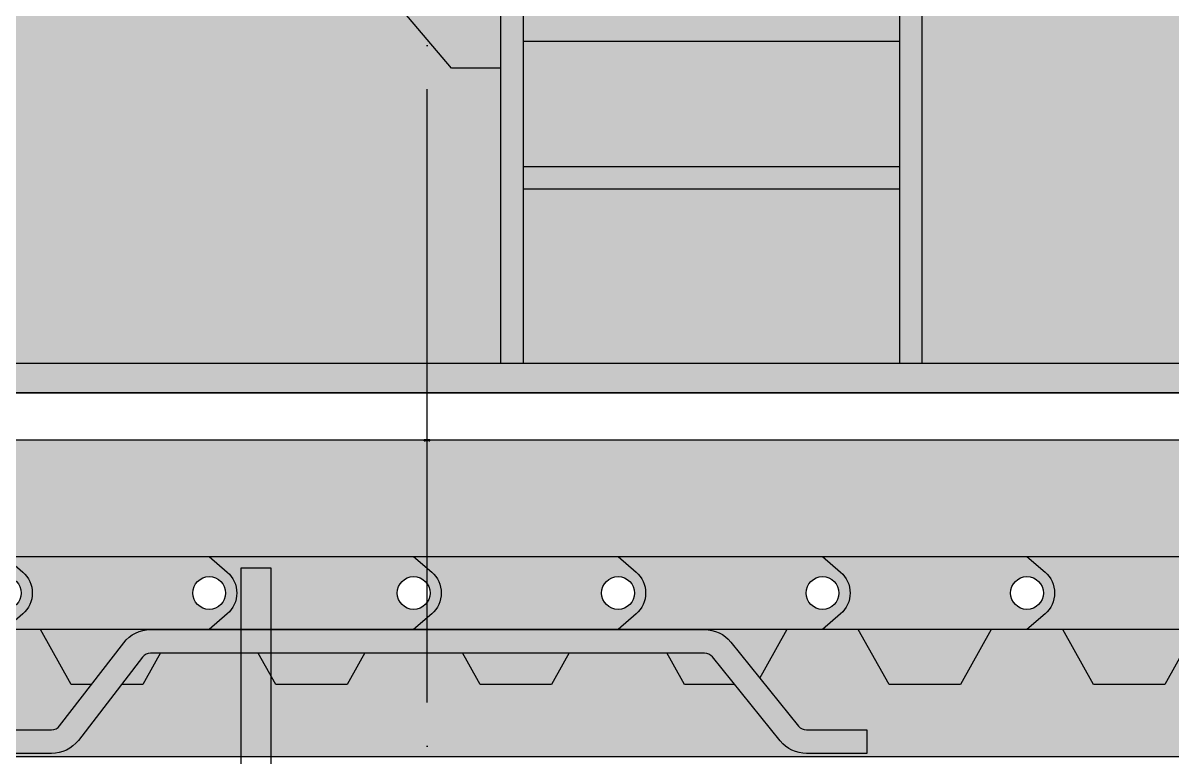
# Model space of a CAD drawing. Header units: millimetres. Extents: x -7081 to 12121, y -11735 to 22530.
# Drawn here: x -553 to 1020, y 1125 to 2131 of the extents above; entities that cross this region are included whole.
import ezdxf

# ---------------------------------------------------------------- set-up
doc = ezdxf.new("R2010")
doc.units = ezdxf.units.MM
doc.linetypes.add('ACAD_ISO04W100', pattern=[30, 24, -3, 0, -3])
doc.layers.add('Кран SCC2600A', color=250, linetype='Continuous', lineweight=30)
doc.layers.add('Кран SCC2600A Штриховка', color=40, linetype='Continuous', lineweight=15)
doc.layers.add('Кран SCC2600A Оси', color=251, linetype='ACAD_ISO04W100')
doc.styles.get("Standard").update_dxf_attribs({"font": 'mipgost.ttf'})

# ---------------------------------------------------------------- blocks, each defined once
blk = doc.blocks.new('BLOCK-20160317.13205085')
at = {"color": 0, "linetype": 'ByBlock', "lineweight": -2, "ltscale": 20, "transparency": 16777216}
blk.add_wipeout([(304.8, 28.5), (304.8, 28.5), (314.3, 15.6), (317.7, 0), (314.3, -15.6), (304.8, -28.5), (304.8, -28.5), (280, -50), (0, -50), (-24.8, -28.5), (-24.8, -28.5), (-34.3, -15.6), (-37.7, 0), (-34.3, 15.6), (-24.8, 28.5), (-24.8, 28.5), (0, 50), (49, 50), (91.1, 125.2), (188.9, 125.2), (231, 50), (280, 50)], dxfattribs=at)
at = {"layer": 'Кран SCC2600A Штриховка', "ltscale": 20, "transparency": 16777216}
h = blk.add_hatch(color=252, dxfattribs=at)
h.dxf.hatch_style = 1
h.paths.add_polyline_path([(231, 50), (188.9, 125.2), (91.1, 125.2), (49, 50)])
h = blk.add_hatch(color=253, dxfattribs=at)
h.dxf.hatch_style = 1
h.paths.add_polyline_path([(49, 50), (0, 50), (-24.8, 28.5, 0.455518), (-24.8, -28.5), (0, -50), (280, -50), (304.8, -28.5, 0.455518), (304.8, 28.5), (280, 50), (231, 50)])
h.paths.add_polyline_path([(-22.5, 0, -1), (22.5, 0, -1)], flags=16)
at = {"color": 0, "linetype": 'ByBlock', "lineweight": -2, "ltscale": 20, "transparency": 16777216}
blk.add_lwpolyline([(280, 50), (304.8, 28.5, -0.455518), (304.8, -28.5), (280, -50), (0, -50), (-24.8, -28.5, -0.455518), (-24.8, 28.5), (0, 50), (49, 50), (91.1, 125.2), (188.9, 125.2), (231, 50)], format="xyb", close=True, dxfattribs=at)
blk.add_lwpolyline([(49, 50), (231, 50)], dxfattribs=at)
blk.add_circle((0, 0), 22.5, dxfattribs=at)
blk = doc.blocks.new('BLOCK-20180425.191503')
at = {"color": 0, "linetype": 'ByBlock', "lineweight": -2, "ltscale": 20, "transparency": 16777216}
blk.add_wipeout([(90.3, 264.4), (90.3, 264.4), (80.1, 265.5), (70.3, 268.9), (61.6, 274.3), (54.3, 281.6), (54.3, 281.6), (-38.6, 396.6), (-38.6, 396.6), (-40.8, 398.8), (-43.5, 400.4), (-46.4, 401.4), (-49.5, 401.8), (-808.2, 401.8), (-808.2, 401.8), (-811.3, 401.4), (-814.3, 400.3), (-817, 398.6), (-819.2, 396.3), (-819.2, 396.3), (-907, 282.4), (-907, 282.4), (-914.3, 274.8), (-923.2, 269.1), (-933.2, 265.6), (-943.7, 264.4), (-1027.1, 264.4), (-1027.1, 296.8), (-943.7, 296.8), (-943.7, 296.8), (-940.5, 297.1), (-937.5, 298.2), (-934.9, 299.9), (-932.6, 302.2), (-844.8, 416.1), (-844.8, 416.1), (-837.5, 423.7), (-828.6, 429.4), (-818.6, 433), (-808.2, 434.2), (-49.5, 434.2), (-49.5, 434.2), (-39.2, 433), (-29.5, 429.6), (-20.8, 424.2), (-13.4, 416.9), (79.5, 301.9), (79.5, 301.9), (81.7, 299.8), (84.3, 298.1), (87.2, 297.1), (90.3, 296.8), (173, 296.8), (173, 264.4)], dxfattribs=at)
at = {"layer": 'Кран SCC2600A Штриховка', "ltscale": 20, "transparency": 16777216}
h = blk.add_hatch(color=256, dxfattribs=at)
h.dxf.hatch_style = 1
edge = h.paths.add_edge_path()
edge.add_line((173, 264.4), (90.3, 264.4))
edge.add_arc((90.3, 310.7), 46.3, 218.9334, 270, ccw=False)
edge.add_line((54.3, 281.6), (-38.6, 396.6))
edge.add_arc((-49.5, 387.8), 13.9, 38.9334, 90)
edge.add_line((-49.5, 401.8), (-808.2, 401.8))
edge.add_arc((-808.2, 387.8), 13.9, 90, 142.377)
edge.add_line((-819.2, 396.3), (-907, 282.4))
edge.add_arc((-943.7, 310.7), 46.3, 270, 322.377, ccw=False)
edge.add_line((-943.7, 264.4), (-1027.1, 264.4))
edge.add_line((-1027.1, 264.4), (-1027.1, 296.8))
edge.add_line((-1027.1, 296.8), (-943.7, 296.8))
edge.add_arc((-943.7, 310.7), 13.9, 270, 322.377)
edge.add_line((-932.6, 302.2), (-844.8, 416.1))
edge.add_arc((-808.2, 387.8), 46.3, 90, 142.377, ccw=False)
edge.add_line((-808.2, 434.2), (-49.5, 434.2))
edge.add_arc((-49.5, 387.8), 46.3, 38.9334, 90, ccw=False)
edge.add_line((-13.4, 416.9), (79.5, 301.9))
edge.add_arc((90.3, 310.7), 13.9, 218.9334, 270)
edge.add_line((90.3, 296.8), (173, 296.8))
edge.add_line((173, 296.8), (173, 264.4))
at = {"color": 0, "linetype": 'ByBlock', "lineweight": -2, "ltscale": 20, "transparency": 16777216}
blk.add_lwpolyline([(-643.6, 518.9), (-643.6, 40.4), (-684.1, 40.4), (-684.1, 518.9)], close=True, dxfattribs=at)
blk.add_lwpolyline([(173, 264.4), (90.3, 264.4, -0.226583), (54.3, 281.6), (-38.6, 396.6, 0.226583), (-49.5, 401.8), (-808.2, 401.8, 0.232602), (-819.2, 396.3), (-907, 282.4, -0.232602), (-943.7, 264.4), (-1027.1, 264.4), (-1027.1, 296.8), (-943.7, 296.8, 0.232602), (-932.6, 302.2), (-844.8, 416.1, -0.232602), (-808.2, 434.2), (-49.5, 434.2, -0.226583), (-13.4, 416.9), (79.5, 301.9, 0.226583), (90.3, 296.8), (173, 296.8)], format="xyb", close=True, dxfattribs=at)
blk = doc.blocks.new('BLOCK-20160316.19555636')
at = {"color": 0, "linetype": 'ByBlock', "lineweight": -2, "ltscale": 20, "transparency": 16777216}
blk.add_wipeout([(-1420.2, 1560), (1420.2, 1560), (1420.2, 1125.4), (-1420.2, 1125.4)], dxfattribs=at)
at = {"layer": 'Кран SCC2600A Штриховка', "ltscale": 20, "transparency": 16777216}
h = blk.add_hatch(color=253, dxfattribs=at)
h.dxf.hatch_style = 1
h.paths.add_polyline_path([(-1420.2, 1560), (1420.2, 1560), (1420.2, 1125.4), (-1420.2, 1125.4)])
at = {"color": 0, "linetype": 'ByBlock', "lineweight": -2, "ltscale": 20, "transparency": 16777216}
blk.add_lwpolyline([(-1420.2, 1560), (1420.2, 1560), (1420.2, 1125.4), (-1420.2, 1125.4)], close=True, dxfattribs=at)
blk.add_lwpolyline([(-214.2, 1384.8), (-254.7, 1384.8)], dxfattribs=at)
blk.add_lwpolyline([(-3949.5, 70.2), (-3296.7, 50), (3352.6, 50), (4109.5, 109.1, 0.867061), (4173.6, 1105.6), (3006.2, 1350), (-2813.2, 1350), (-4022.7, 1146.4, 0.905767)], format="xyb", close=True, dxfattribs=at)
at = {"color": 0, "linetype": 'ByBlock', "lineweight": -2, "ltscale": 20, "transparency": 16777216, "rotation": 180}
blk.add_blockref('BLOCK-20160317.13205085', (1101.6, 1350), dxfattribs=at)
blk.add_blockref('BLOCK-20160317.13205085', (821.6, 1350), dxfattribs=at)
blk.add_blockref('BLOCK-20160317.13205085', (541.6, 1350), dxfattribs=at)
blk.add_blockref('BLOCK-20160317.13205085', (261.6, 1350), dxfattribs=at)
blk.add_blockref('BLOCK-20160317.13205085', (-18.4, 1350), dxfattribs=at)
blk.add_blockref('BLOCK-20160317.13205085', (-298.4, 1350), dxfattribs=at)
blk.add_blockref('BLOCK-20160317.13205085', (-578.4, 1350), dxfattribs=at)
at = {"color": 0, "linetype": 'ByBlock', "lineweight": -2, "ltscale": 20, "transparency": 16777216}
blk.add_blockref('BLOCK-20180425.191503', (429.4, 865.8), dxfattribs=at)
at = {"layer": 'Кран SCC2600A Оси', "ltscale": 20, "transparency": 16777216}
blk.add_lwpolyline([(0, 0), (0, 1560)], dxfattribs=at)
blk = doc.blocks.new('BLOCK-20160316.20435121')
at = {"color": 0, "linetype": 'ByBlock', "lineweight": -2, "ltscale": 20, "transparency": 16777216}
blk.add_wipeout([(1998.2, 1624), (1998.2, 1664.4), (1627.6, 1664.4), (1627.6, 1715.1), (1988.1, 2214.2), (1988.1, 2214.2), (2015.7, 2264.5), (2030, 2320), (2030.4, 2377.4), (2016.6, 2433), (1989.6, 2483.7), (1951, 2526.1), (1903.2, 2557.8), (1897.4, 2560.6), (1172.5, 2895.9), (1165.1, 2897.2), (1165.1, 3220), (1165.1, 3220), (1158, 3261.5), (1137.6, 3298.2), (1106.2, 3326.2), (1067.3, 3342.1), (1025.3, 3344.2), (984.9, 3332.3), (950.8, 3307.7), (931.7, 3282.6), (761.6, 2988.7), (761.6, 2967.8), (315, 3046), (-4068.2, 3046), (-4771.2, 2968.4), (-6846.9, 2968.4), (-6846.9, 2048.6), (-4512.3, 2048.6), (-1290.4, 1645.9), (-1290.4, 1624)], dxfattribs=at)
at = {"layer": 'Кран SCC2600A Штриховка', "ltscale": 20, "transparency": 16777216}
h = blk.add_hatch(color=256, dxfattribs=at)
h.dxf.hatch_style = 1
edge = h.paths.add_edge_path()
edge.add_line((-1290.4, 1624), (1998.2, 1624))
edge.add_line((1998.2, 1624), (1998.2, 1664.4))
edge.add_line((1998.2, 1664.4), (1627.6, 1664.4))
edge.add_line((1627.6, 1664.4), (1627.6, 1715.1))
edge.add_line((1627.6, 1715.1), (1988.1, 2214.2))
edge.add_arc((1800, 2350), 232, 324.1593, 425.1742)
edge.add_line((1897.4, 2560.6), (1172.5, 2895.9))
edge.add_line((1172.5, 2895.9), (1165.1, 2897.2))
edge.add_line((1165.1, 2897.2), (1165.1, 3220))
edge.add_arc((1040, 3220), 125.1, 0, 149.9505)
edge.add_line((931.7, 3282.6), (761.6, 2988.7))
edge.add_line((761.6, 2988.7), (761.6, 2967.8))
edge.add_line((761.6, 2967.8), (315, 3046))
edge.add_line((315, 3046), (-4068.2, 3046))
edge.add_line((-4068.2, 3046), (-4771.2, 2968.4))
edge.add_line((-4771.2, 2968.4), (-6846.9, 2968.4))
edge.add_line((-6846.9, 2968.4), (-6846.9, 2048.6))
edge.add_line((-6846.9, 2048.6), (-4512.3, 2048.6))
edge.add_line((-4512.3, 2048.6), (-1290.4, 1645.9))
edge.add_line((-1290.4, 1645.9), (-1290.4, 1624))
at = {"color": 0, "linetype": 'ByBlock', "lineweight": -2, "ltscale": 20, "transparency": 16777216}
for p, q in [((647, 3214.5), (647, 1664.4)), ((677.4, 3214.5), (677.4, 1664.4)), ((1627.6, 1664.4), (-1290.4, 1664.4))]:
    blk.add_line(p, q, dxfattribs=at)
blk.add_lwpolyline([(-1290.4, 1624), (1998.2, 1624), (1998.2, 1664.4), (1627.6, 1664.4), (1627.6, 1715.1), (1988.1, 2214.2, 0.47171), (1897.4, 2560.6), (1172.5, 2895.9), (1165.1, 2897.2), (1165.1, 3220, 0.766984), (931.7, 3282.6), (761.6, 2988.7), (761.6, 2967.8), (315, 3046), (-4068.2, 3046), (-4771.2, 2968.4), (-6846.9, 2968.4), (-6846.9, 2048.6), (-4512.3, 2048.6), (-1290.4, 1645.9)], format="xyb", close=True, dxfattribs=at)
blk.add_lwpolyline([(101.1, 2068.9), (33.6, 2068.9), (-171.7, 2310.8), (-171.7, 2365.3), (-86.6, 2365.3, 0.638988), (-67.4, 2406.9), (-176.1, 2535, 0.220265), (-195.4, 2543.9), (-342.4, 2543.9, -1), (-342.4, 2594.4), (-280.9, 2594.4, 0.638988), (-261.7, 2635.9), (-329.4, 2715.7)], format="xyb", dxfattribs=at)
for points in [[(101.1, 2247.5), (131.4, 2247.5), (131.4, 1664.4), (101.1, 1664.4)], [(-1250.5, 1560), (1250.5, 1560), (1250.5, 1624), (-1250.5, 1624)]]:
    blk.add_lwpolyline(points, close=True, dxfattribs=at)
for points in [[(131.4, 2105.9), (647, 2105.9)], [(131.4, 1934), (647, 1934)], [(131.4, 1903.8), (647, 1903.8)]]:
    blk.add_lwpolyline(points, dxfattribs=at)
at = {"layer": 'Кран SCC2600A Оси', "ltscale": 20, "transparency": 16777216}
blk.add_line((0, 1560), (0, 4501.4), dxfattribs=at)
blk = doc.blocks.new('BLOCK-20160317.0129072')
at = {"color": 0, "linetype": 'ByBlock', "lineweight": -2, "ltscale": 20, "transparency": 16777216}
blk.add_wipeout([(-125, 550), (-125, -550), (-100, -600), (100, -600), (125, -550), (125, 550), (100, 600), (-100, 600)], dxfattribs=at)
at = {"layer": 'Кран SCC2600A Штриховка', "ltscale": 20, "transparency": 16777216}
h = blk.add_hatch(color=256, dxfattribs=at)
h.dxf.hatch_style = 1
h.set_gradient(color1=(173, 173, 173), rotation=180, tint=1)
h.paths.add_polyline_path([(-100, 600), (-125, 550), (-125, -550), (-100, -600)])
h = blk.add_hatch(color=253, dxfattribs=at)
h.dxf.hatch_style = 1
h.paths.add_polyline_path([(100, 600), (-100, 600), (-100, -600), (100, -600)])
h = blk.add_hatch(color=256, dxfattribs=at)
h.dxf.hatch_style = 1
h.set_gradient(color1=(173, 173, 173), tint=1)
h.paths.add_polyline_path([(125, 550), (100, 600), (100, -600), (125, -550)])
at = {"color": 0, "linetype": 'ByBlock', "lineweight": -2, "ltscale": 20, "transparency": 16777216}
blk.add_lwpolyline([(-100, 600), (-125, 550), (-125, -550), (-100, -600), (100, -600), (125, -550), (125, 550), (100, 600)], close=True, dxfattribs=at)
blk = doc.blocks.new('BLOCK-20180425.105546')
at = {"color": 0, "linetype": 'ByBlock', "lineweight": -2, "ltscale": 20, "transparency": 16777216}
blk.add_wipeout([(2541, -148), (2541, -128), (2507, -128), (2507, 0), (2531, 20), (2581, 20), (2581, 131), (2605, 131), (2605, 131), (2609, 130), (2613, 128), (2615, 124), (2616, 120), (2616, 109), (2616, 109), (2623, 87), (2642, 73), (2665, 71), (2685, 83), (2695, 105), (2695, 109), (2695, 120), (2695, 120), (2696, 124), (2698, 128), (2702, 130), (2706, 131), (2719, 131), (2719, 148), (0, 148), (-2719, 148), (-2719, 131), (-2706, 131), (-2706, 131), (-2702, 130), (-2698, 128), (-2696, 124), (-2695, 120), (-2695, 109), (-2695, 109), (-2688, 87), (-2670, 73), (-2646, 71), (-2626, 83), (-2617, 105), (-2616, 109), (-2616, 120), (-2616, 120), (-2615, 124), (-2613, 128), (-2609, 130), (-2605, 131), (-2581, 131), (-2581, 20), (-2531, 20), (-2507, 0), (-2507, -128), (-2541, -128), (-2541, -148), (0, -148)], dxfattribs=at)
at = {"layer": 'Кран SCC2600A Штриховка', "ltscale": 20, "transparency": 16777216}
h = blk.add_hatch(color=253, dxfattribs=at)
h.dxf.hatch_style = 1
edge = h.paths.add_edge_path()
edge.add_line((0, -148), (2541, -148))
edge.add_line((2541, -148), (2541, -128))
edge.add_line((2541, -128), (2507, -128))
edge.add_line((2507, -128), (2507, 0))
edge.add_line((2507, 0), (2531, 20))
edge.add_line((2531, 20), (2581, 20))
edge.add_line((2581, 20), (2581, 131))
edge.add_line((2581, 131), (2605, 131))
edge.add_arc((2605, 120), 11.3, 0, 90, ccw=False)
edge.add_line((2616, 120), (2616, 109))
edge.add_arc((2656, 109), 39.4, 180, 360)
edge.add_line((2695, 109), (2695, 120))
edge.add_arc((2706, 120), 11.3, 90, 180, ccw=False)
edge.add_line((2706, 131), (2719, 131))
edge.add_line((2719, 131), (2719, 148))
edge.add_line((2719, 148), (0, 148))
edge.add_line((0, 148), (-2719, 148))
edge.add_line((-2719, 148), (-2719, 131))
edge.add_line((-2719, 131), (-2706, 131))
edge.add_arc((-2706, 120), 11.3, 0, 90, ccw=False)
edge.add_line((-2695, 120), (-2695, 109))
edge.add_arc((-2656, 109), 39.4, 180, 360)
edge.add_line((-2616, 109), (-2616, 120))
edge.add_arc((-2605, 120), 11.3, 90, 180, ccw=False)
edge.add_line((-2605, 131), (-2581, 131))
edge.add_line((-2581, 131), (-2581, 20))
edge.add_line((-2581, 20), (-2531, 20))
edge.add_line((-2531, 20), (-2507, 0))
edge.add_line((-2507, 0), (-2507, -128))
edge.add_line((-2507, -128), (-2541, -128))
edge.add_line((-2541, -128), (-2541, -148))
edge.add_line((-2541, -148), (0, -148))
h = blk.add_hatch(color=252, dxfattribs=at)
h.dxf.hatch_style = 1
h.paths.add_polyline_path([(-1724, -128), (-1275, -128), (-1275, 148), (-1724, 148)])
h.paths.add_polyline_path([(-1410, 25, -1), (-1589, 25, -1)], flags=16)
h = blk.add_hatch(color=252, dxfattribs=at)
h.dxf.hatch_style = 1
h.paths.add_polyline_path([(1275, 148), (1275, -128), (1724, -128), (1724, 148)])
h.paths.add_polyline_path([(1596, 25, -1), (1417, 25, -1)], flags=16)
at = {"color": 0, "linetype": 'ByBlock', "lineweight": -2, "ltscale": 20, "transparency": 16777216}
for p, q in [((-2507, 0), (-2507, 148)), ((-1724, 148), (-1724, -128)), ((-1275, 148), (-1275, -128)), ((1275, 148), (1275, -128)), ((1724, 148), (1724, -128)), ((2514, 0), (2514, 148)), ((-2507, -128), (2514, -128))]:
    blk.add_line(p, q, dxfattribs=at)
blk.add_lwpolyline([(0, -148), (2541, -148), (2541, -128), (2507, -128), (2507, 0), (2531, 20), (2581, 20), (2581, 131), (2605, 131, -0.41421356), (2616, 120), (2616, 109, 1), (2695, 109), (2695, 120, -0.41421356), (2706, 131), (2719, 131), (2719, 148), (0, 148), (-2719, 148), (-2719, 131), (-2706, 131, -0.41421356), (-2695, 120), (-2695, 109, 1), (-2616, 109), (-2616, 120, -0.41421356), (-2605, 131), (-2581, 131), (-2581, 20), (-2531, 20), (-2507, 0), (-2507, -128), (-2541, -128), (-2541, -148)], format="xyb", close=True, dxfattribs=at)
for centre, radius in [((-2656, 109), 17.6), ((-1499, 25), 89.3), ((1506, 25), 89.3), ((2662, 109), 17.6)]:
    blk.add_circle(centre, radius, dxfattribs=at)
blk = doc.blocks.new('BLOCK-20180426.091707')
at = {"color": 0, "linetype": 'ByBlock', "lineweight": -2, "ltscale": 20, "transparency": 16777216}
blk.add_wipeout([(2696, -531), (2696, -531), (2744, -525), (2789, -507), (2827, -477), (2856, -438), (2873, -393), (2877, -344), (2877, -338), (2842, 262), (2842, 262), (2833, 304), (2811, 342), (2779, 371), (2740, 390), (2696, 396), (2696, 396), (2535, 396), (2535, 454), (2469, 454), (2469, 462), (1615, 462), (1615, 481), (1538, 481), (1538, 531), (1531, 531), (1531, 481), (1500, 481), (1454, 481), (1454, 462), (1431, 462), (1431, 488), (842, 488), (842, 496), (0, 496), (-842, 496), (-842, 488), (-1431, 488), (-1431, 462), (-1454, 462), (-1454, 481), (-1500, 481), (-1531, 481), (-1531, 531), (-1538, 531), (-1538, 481), (-1615, 481), (-1615, 462), (-2469, 462), (-2469, 454), (-2535, 454), (-2535, 396), (-2696, 396), (-2696, 396), (-2739, 390), (-2779, 372), (-2811, 342), (-2833, 304), (-2842, 262), (-2842, 262), (-2877, -338), (-2877, -338), (-2874, -387), (-2859, -433), (-2831, -472), (-2794, -503), (-2750, -523), (-2702, -531), (-2696, -531), (0, -531)], dxfattribs=at)
at = {"layer": 'Кран SCC2600A Штриховка', "ltscale": 20, "transparency": 16777216}
h = blk.add_hatch(color=256, dxfattribs=at)
h.dxf.hatch_style = 1
edge = h.paths.add_edge_path()
edge.add_line((0, -531), (2696, -531))
edge.add_arc((2699, -353), 178, 268.980256, 364.568202)
edge.add_line((2877, -338), (2842, 262))
edge.add_arc((2698, 251), 145, 4.053697, 90.662638)
edge.add_line((2696, 396), (2535, 396))
edge.add_line((2535, 396), (2535, 454))
edge.add_line((2535, 454), (2469, 454))
edge.add_line((2469, 454), (2469, 462))
edge.add_line((2469, 462), (1615, 462))
edge.add_line((1615, 462), (1615, 481))
edge.add_line((1615, 481), (1538, 481))
edge.add_line((1538, 481), (1538, 531))
edge.add_line((1538, 531), (1531, 531))
edge.add_line((1531, 531), (1531, 481))
edge.add_line((1531, 481), (1500, 481))
edge.add_line((1500, 481), (1454, 481))
edge.add_line((1454, 481), (1454, 462))
edge.add_line((1454, 462), (1431, 462))
edge.add_line((1431, 462), (1431, 488))
edge.add_line((1431, 488), (842, 488))
edge.add_line((842, 488), (842, 496))
edge.add_line((842, 496), (0, 496))
edge.add_line((0, 496), (-842, 496))
edge.add_line((-842, 496), (-842, 488))
edge.add_line((-842, 488), (-1431, 488))
edge.add_line((-1431, 488), (-1431, 462))
edge.add_line((-1431, 462), (-1454, 462))
edge.add_line((-1454, 462), (-1454, 481))
edge.add_line((-1454, 481), (-1500, 481))
edge.add_line((-1500, 481), (-1531, 481))
edge.add_line((-1531, 481), (-1531, 531))
edge.add_line((-1531, 531), (-1538, 531))
edge.add_line((-1538, 531), (-1538, 481))
edge.add_line((-1538, 481), (-1615, 481))
edge.add_line((-1615, 481), (-1615, 462))
edge.add_line((-1615, 462), (-2469, 462))
edge.add_line((-2469, 462), (-2469, 454))
edge.add_line((-2469, 454), (-2535, 454))
edge.add_line((-2535, 454), (-2535, 396))
edge.add_line((-2535, 396), (-2696, 396))
edge.add_arc((-2698, 251), 145, 89.337362, 175.946303)
edge.add_line((-2842, 262), (-2877, -338))
edge.add_arc((-2699, -353), 178, 175.431798, 271.019744)
edge.add_line((-2696, -531), (0, -531))
edge = h.paths.add_edge_path(flags=16)
edge.add_arc((2697, 251), 45, 0, 360)
edge = h.paths.add_edge_path(flags=16)
edge.add_arc((2699, -351), 81.6, 0, 360)
edge = h.paths.add_edge_path(flags=16)
edge.add_arc((-2699, -351), 81.6, 0, 360)
edge = h.paths.add_edge_path(flags=16)
edge.add_arc((-2697, 251), 45, 0, 360)
at = {"color": 0, "linetype": 'ByBlock', "lineweight": -2, "ltscale": 20, "transparency": 16777216}
for p, q in [((-1531, 473), (-1538, 473)), ((-684, 435), (-731, 435)), ((-585, 239), (-596, 239)), ((-488, 239), (-504, 239)), ((-404, 239), (-392, 239)), ((-296, 435), (-319, 435)), ((-292, 239), (-308, 239)), ((-196, 435), (-212, 435)), ((-196, 239), (-208, 239)), ((-92, 435), (-108, 435)), ((-96, 239), (-108, 239)), ((92, 435), (108, 435)), ((96, 239), (108, 239)), ((196, 435), (212, 435)), ((196, 239), (208, 239)), ((292, 239), (308, 239)), ((296, 435), (319, 435)), ((404, 239), (392, 239)), ((488, 239), (504, 239)), ((585, 239), (596, 239)), ((684, 435), (731, 435)), ((1531, 473), (1538, 473))]:
    blk.add_line(p, q, dxfattribs=at)
for points in [[(0, -531), (2696, -531, 0.44307608), (2877, -338), (2842, 262, 0.39698298), (2696, 396), (2535, 396), (2535, 454), (2469, 454), (2469, 462), (1615, 462), (1615, 481), (1538, 481), (1538, 531), (1531, 531), (1531, 481), (1500, 481), (1454, 481), (1454, 462), (1431, 462), (1431, 488), (842, 488), (842, 496), (0, 496), (-842, 496), (-842, 488), (-1431, 488), (-1431, 462), (-1454, 462), (-1454, 481), (-1500, 481), (-1531, 481), (-1531, 531), (-1538, 531), (-1538, 481), (-1615, 481), (-1615, 462), (-2469, 462), (-2469, 454), (-2535, 454), (-2535, 396), (-2696, 396, 0.39698298), (-2842, 262), (-2877, -338, 0.44307608), (-2696, -531)], [(-2192, 158), (-2192, -227, 1.06029952), (-2073, -227), (-2073, 158, 1.06029952)], [(2192, 158), (2192, -227, -1.06029952), (2073, -227), (2073, 158, -1.06029952)], [(-1042, -123, 0.9797036), (-1223, -123), (-1223, -246, 0.97729105), (-1042, -246)], [(1042, -123, -0.9797036), (1223, -123), (1223, -246, -0.97729105), (1042, -246)]]:
    blk.add_lwpolyline(points, format="xyb", close=True, dxfattribs=at)
for points in [[(-2535, 442), (0, 442)], [(-2469, 396), (-2535, 396)], [(-2469, 454), (-2469, -512)], [(-2469, 396), (-2469, 454)], [(-2427, 462), (-2427, -512)], [(-2427, 442), (0, 442)], [(-2261, 442), (-2261, -512)], [(-1981, 442), (-1981, -512)], [(-1646, 442), (-1646, 419)], [(-1423, 419), (-1646, 419)], [(-1646, 373), (-1646, 396)], [(-1646, 396), (-1415, 396)], [(-1646, 373), (-1415, 373)], [(-1623, 373), (-1623, 323)], [(-1585, 323), (-1623, 323)], [(-1454, 462), (-1615, 462)], [(-1585, 373), (-1585, 292)], [(-1569, 481), (-1569, 462)], [(-1569, 481), (-1538, 481)], [(-1569, 462), (-1500, 462)], [(-1569, 396), (-1569, 419)], [(-1569, 419), (-1569, 396)], [(-1569, -392), (-1569, 273), (-1569, -392)], [(-1538, 481), (-1538, 473)], [(-1531, 481), (-1531, 473)], [(-1504, 396), (-1504, 419)], [(-1504, 419), (-1504, 396)], [(-1504, -323), (-1504, 204), (-1504, -323)], [(-1500, 481), (-1500, 462)], [(-835, 15), (-1435, 373)], [(0, 462), (-1431, 462)], [(-1423, 442), (-1423, 419)], [(-1415, 373), (-1415, 396)], [(-1404, 389), (-1415, 373)], [(-835, 27), (-1415, 373)], [(-735, -8), (-1404, 389)], [(-1089, 227), (-1054, 273)], [(-1031, 185), (-1089, 227)], [(-1027, 189), (-1085, 231)], [(-1081, 254), (-1015, 346)], [(-1081, 254), (-1073, 248)], [(-1073, 362), (-1050, 396)], [(-1073, 362), (-1065, 335)], [(-1065, 335), (-1023, 400)], [(-1039, 312), (-1065, 335), (-1039, 312)], [(-996, 231), (-1054, 273)], [(-1023, 400), (-1050, 396)], [(-1031, 185), (-996, 231)], [(-992, 381), (-1023, 400), (-992, 381)], [(-1021, 198), (-742, 4)], [(-1015, 346), (-958, 431)], [(-1014, 207), (-739, 16)], [(-731, 27), (-1005, 218)], [(-996, 146), (-981, 169)], [(-988, 142), (-973, 166)], [(-108, -158), (-958, 431)], [(0, 488), (-842, 488)], [(-835, -481), (-835, 51)], [(-773, 435), (-827, 435)], [(-827, 435), (-827, 358)], [(-827, 358), (-817, 333)], [(-815, 435), (-815, 358)], [(-815, 358), (-802, 323)], [(-765, 415), (-773, 435)], [(-765, 298), (-765, 415)], [(-715, 50), (-742, 12), (-742, -3)], [(-731, 423), (-731, 435)], [(-731, 435), (-731, 358)], [(-731, 358), (-691, 246)], [(-719, 435), (-719, 358)], [(-719, 358), (-677, 239)], [(-269, -258), (-715, 50)], [(-677, 415), (-684, 435)], [(-677, 239), (-677, 415)], [(-592, 435), (-631, 435)], [(-631, 435), (-631, 358)], [(-631, 358), (-596, 239)], [(-619, 435), (-619, 358)], [(-619, 358), (-585, 239)], [(-585, 415), (-592, 435)], [(-585, 239), (-585, 415)], [(-496, 435), (-531, 435)], [(-531, 435), (-531, 358)], [(-531, 358), (-504, 239)], [(-519, 435), (-519, 358)], [(-519, 358), (-492, 239)], [(-488, 415), (-496, 435)], [(-488, 239), (-488, 415)], [(-473, 442), (-473, 392)], [(-473, 392), (-431, 69)], [(-458, 392), (-473, 392)], [(-458, 442), (-458, 392)], [(-458, 392), (-415, 69)], [(-396, 435), (-423, 435)], [(-423, 435), (-423, 358)], [(-423, 358), (-404, 239)], [(-415, 69), (-408, 46)], [(-411, 435), (-411, 358)], [(-411, 358), (-392, 239)], [(-392, 415), (-396, 435)], [(-392, 239), (-392, 415)], [(-392, 42), (-392, 392)], [(-319, 435), (-319, 358)], [(-319, 358), (-308, 239)], [(-308, 435), (-308, 358)], [(-308, 358), (-296, 239)], [(-292, 415), (-296, 435)], [(-292, 239), (-292, 415)], [(-212, 435), (-212, 358)], [(-212, 358), (-208, 239)], [(-200, 435), (-200, 358)], [(-200, 358), (-196, 239)], [(-196, 415), (-196, 435)], [(-196, 239), (-196, 415)], [(-123, 85), (0, 85)], [(-108, 415), (-108, 435)], [(-108, 415), (-108, 239)], [(-104, 358), (-108, 239)], [(-104, 435), (-104, 358)], [(-92, 358), (-96, 239)], [(-92, 435), (-92, 358)], [(-8, 96), (-8, 442)], [(-8, 415), (-8, 239)], [(0, 488), (842, 488)], [(0, 462), (1431, 462)], [(2427, 442), (0, 442)], [(2535, 442), (0, 442)], [(123, 85), (0, 85)], [(8, 96), (8, 442)], [(8, 415), (8, 239)], [(92, 435), (92, 358)], [(92, 358), (96, 239)], [(104, 435), (104, 358)], [(104, 358), (108, 239)], [(108, 415), (108, 435)], [(108, -158), (958, 431)], [(108, 415), (108, 239)], [(196, 415), (196, 435)], [(196, 239), (196, 415)], [(200, 358), (196, 239)], [(200, 435), (200, 358)], [(212, 358), (208, 239)], [(212, 435), (212, 358)], [(269, -258), (715, 50)], [(292, 415), (296, 435)], [(292, 239), (292, 415)], [(308, 358), (296, 239)], [(308, 435), (308, 358)], [(319, 358), (308, 239)], [(319, 435), (319, 358)], [(392, 415), (396, 435)], [(392, 239), (392, 415)], [(392, 42), (392, 392)], [(411, 358), (392, 239)], [(396, 435), (423, 435)], [(423, 358), (404, 239)], [(415, 69), (408, 46)], [(411, 435), (411, 358)], [(458, 392), (415, 69)], [(423, 435), (423, 358)], [(473, 392), (431, 69)], [(458, 442), (458, 392)], [(458, 392), (473, 392)], [(473, 442), (473, 392)], [(488, 415), (496, 435)], [(488, 239), (488, 415)], [(519, 358), (492, 239)], [(496, 435), (531, 435)], [(531, 358), (504, 239)], [(519, 435), (519, 358)], [(531, 435), (531, 358)], [(585, 415), (592, 435)], [(585, 239), (585, 415)], [(619, 358), (585, 239)], [(592, 435), (631, 435)], [(631, 358), (596, 239)], [(619, 435), (619, 358)], [(631, 435), (631, 358)], [(677, 415), (684, 435)], [(677, 239), (677, 415)], [(719, 358), (677, 239)], [(731, 358), (691, 246)], [(715, 50), (742, 12), (742, -3)], [(719, 435), (719, 358)], [(731, 423), (731, 435)], [(731, 435), (731, 358)], [(731, 27), (1005, 218)], [(735, -8), (1404, 389)], [(1014, 207), (739, 16)], [(1021, 198), (742, 4)], [(765, 415), (773, 435)], [(765, 298), (765, 415)], [(773, 435), (827, 435)], [(815, 358), (802, 323)], [(815, 435), (815, 358)], [(827, 358), (817, 333)], [(827, 435), (827, 358)], [(835, 27), (1415, 373)], [(835, 15), (1435, 373)], [(835, -481), (835, 51)], [(1015, 346), (958, 431)], [(988, 142), (973, 166)], [(996, 146), (981, 169)], [(992, 381), (1023, 400), (992, 381)], [(996, 231), (1054, 273)], [(1031, 185), (996, 231)], [(1081, 254), (1015, 346)], [(1065, 335), (1023, 400)], [(1023, 400), (1050, 396)], [(1027, 189), (1085, 231)], [(1031, 185), (1089, 227)], [(1039, 312), (1065, 335), (1039, 312)], [(1073, 362), (1050, 396)], [(1089, 227), (1054, 273)], [(1073, 362), (1065, 335)], [(1081, 254), (1073, 248)], [(1404, 389), (1415, 373)], [(1415, 373), (1415, 396)], [(1646, 396), (1415, 396)], [(1646, 373), (1415, 373)], [(1423, 442), (1423, 419)], [(1423, 419), (1646, 419)], [(1454, 462), (1615, 462)], [(1500, 481), (1500, 462)], [(1569, 462), (1500, 462)], [(1504, 396), (1504, 419)], [(1504, 419), (1504, 396)], [(1504, -323), (1504, 204), (1504, -323)], [(1531, 481), (1531, 473)], [(1538, 481), (1538, 473)], [(1569, 481), (1538, 481)], [(1569, 481), (1569, 462)], [(1569, 396), (1569, 419)], [(1569, 419), (1569, 396)], [(1569, -392), (1569, 273), (1569, -392)], [(1585, 373), (1585, 292)], [(1585, 323), (1623, 323)], [(1623, 373), (1623, 323)], [(1646, 442), (1646, 419)], [(1646, 373), (1646, 396)], [(1981, 442), (1981, -512)], [(2261, 442), (2261, -512)], [(2427, 462), (2427, -512)], [(2469, 454), (2469, -512)], [(2469, 396), (2469, 454)], [(2469, 396), (2535, 396)], [(0, -512), (-2558, -512)], [(-2558, -531), (-2558, -512)], [(-1646, -512), (-1646, -461)], [(-1646, -461), (-1415, -461)], [(-1646, -485), (-1415, -485)], [(-1623, -461), (-1623, -411)], [(-1623, -411), (-1585, -411)], [(-1585, -461), (-1585, -411)], [(-1585, -450), (-835, -450)], [(-1423, -512), (-1423, -485)], [(-1415, -485), (-1415, -461)], [(-1415, -461), (-835, -461)], [(-1415, -465), (-1396, -481)], [(-1165, -162), (-1165, -138)], [(-1165, -138), (-1127, -138)], [(-1165, -162), (-1042, -162)], [(-1127, -138), (-1062, -138)], [(-1042, -158), (-1062, -138)], [(-842, -461), (-842, -481)], [(-692, -512), (-692, -481)], [(-581, -184), (-508, -235)], [(-400, -338), (-308, -315)], [(-308, -315), (-269, -258)], [(-223, -323), (-285, -281)], [(-223, -323), (-108, -158)], [(-208, -300), (-169, -323)], [(-169, -323), (-88, -208)], [(-154, -300), (-111, -327)], [(-127, -184), (-88, -208)], [(-115, -334), (-61, -254)], [(-115, -334), (-100, -346)], [(-108, -235), (-66, -261)], [(-100, -346), (-58, -315), (-46, -265)], [(-100, -346), (-46, -265)], [(-61, -254), (-46, -265)], [(0, -512), (2558, -512)], [(61, -254), (46, -265)], [(100, -346), (58, -315), (46, -265)], [(100, -346), (46, -265)], [(115, -334), (61, -254)], [(108, -235), (66, -261)], [(127, -184), (88, -208)], [(169, -323), (88, -208)], [(115, -334), (100, -346)], [(223, -323), (108, -158)], [(154, -300), (111, -327)], [(208, -300), (169, -323)], [(223, -323), (285, -281)], [(308, -315), (269, -258)], [(400, -338), (308, -315)], [(581, -184), (508, -235)], [(692, -512), (692, -481)], [(1585, -450), (835, -450)], [(1415, -461), (835, -461)], [(842, -461), (842, -481)], [(1042, -158), (1062, -138)], [(1165, -162), (1042, -162)], [(1127, -138), (1062, -138)], [(1165, -138), (1127, -138)], [(1165, -162), (1165, -138)], [(1415, -465), (1396, -481)], [(1415, -485), (1415, -461)], [(1646, -461), (1415, -461)], [(1646, -485), (1415, -485)], [(1423, -512), (1423, -485)], [(1585, -461), (1585, -411)], [(1623, -411), (1585, -411)], [(1623, -461), (1623, -411)], [(1646, -512), (1646, -461)], [(2558, -531), (2558, -512)]]:
    blk.add_lwpolyline(points, dxfattribs=at)
for points in [[(-1585, 292), (-1450, 150, -0.28786882), (-1450, -269), (-1585, -411)], [(0, 96), (-123, 96, 0.41421356), (-204, 15), (-204, -65, 0.09395639), (-198, -95)], [(-123, 85, 0.41421356), (-192, 15), (-192, -65, 0.18141521), (-175, -111, 0.18141521)], [(0, 96), (123, 96, -0.41421356), (204, 15), (204, -65, -0.09395639), (198, -95)], [(123, 85, -0.41421356), (192, 15), (192, -65, -0.18141521), (175, -111, -0.18141521)], [(1585, 292), (1450, 150, 0.28786882), (1450, -269), (1585, -411)], [(-735, -8), (-669, -8, -0.39162768), (-581, -96), (-581, -396, -0.40796944), (-665, -481), (-835, -481), (-1396, -481)], [(-508, -235, 0.50870959), (-400, -338)], [(-147, -130, 0.0898103), (-123, -135), (0, -135)], [(0, -146), (-123, -146, -0.00378799), (-124, -146)], [(147, -130, -0.0898103), (123, -135), (0, -135)], [(0, -146), (123, -146, 0.00378799), (124, -146)], [(508, -235, -0.50870959), (400, -338)], [(735, -8), (669, -8, 0.39162768), (581, -96), (581, -396, 0.40796944), (665, -481), (835, -481), (1396, -481)]]:
    blk.add_lwpolyline(points, format="xyb", dxfattribs=at)
for centre, radius in [((-2697, 251), 45), ((2697, 251), 45), ((-2699, -351), 157), ((-2699, -351), 81.6), ((-1638, -211), 49.4), ((-667, -95), 29.3), ((-667, -397), 25.4), ((-421, -267), 24.7), ((421, -267), 24.7), ((667, -95), 29.3), ((667, -397), 25.4), ((1638, -211), 49.4), ((2699, -351), 157), ((2699, -351), 81.6)]:
    blk.add_circle(centre, radius, dxfattribs=at)
blk = doc.blocks.new('BLOCK-20160317.01444507')
at = {"color": 0, "linetype": 'ByBlock', "lineweight": -2, "ltscale": 20, "transparency": 16777216}
blk.add_wipeout([(4075, 1378), (4075, 1378), (4104, 1389), (4134, 1386), (4160, 1369), (4176, 1343), (4179, 1313), (4167, 1284), (4164, 1280), (3964, 1041), (3964, 1301)], dxfattribs=at)
at = {"layer": 'Кран SCC2600A Штриховка', "ltscale": 20, "transparency": 16777216}
h = blk.add_hatch(color=256, dxfattribs=at)
h.dxf.hatch_style = 1
edge = h.paths.add_edge_path()
edge.add_line((3964, 1301), (4075, 1378))
edge.add_arc((4112, 1323), 66.8, -39.96313, 124.234332, ccw=False)
edge.add_line((4164, 1280), (3964, 1041))
edge.add_line((3964, 1041), (3964, 1301))
edge = h.paths.add_edge_path(flags=16)
edge.add_arc((4112, 1323), 26.2, 0, 360)
at = {"color": 0, "linetype": 'ByBlock', "lineweight": -2, "ltscale": 20, "transparency": 16777216}
blk.add_lwpolyline([(3964, 1301), (4075, 1378, -0.87080054), (4164, 1280), (3964, 1041)], format="xyb", close=True, dxfattribs=at)
blk.add_circle((4112, 1323), 26.2, dxfattribs=at)
blk.add_blockref('BLOCK-20180426.091707', (0, 900), dxfattribs=at)
for p, q in [((-2584, 720), (-2483, 720)), ((-2450, 720), (-2423, 720))]:
    blk.add_line(p, q, dxfattribs=at)
at = {"color": 0, "linetype": 'ByBlock', "lineweight": -2, "ltscale": 20, "transparency": 16777216, "rotation": 270}
blk.add_blockref('BLOCK-20160317.0129072', (3390, 690), dxfattribs=at)
at = {"color": 0, "linetype": 'ByBlock', "lineweight": -2, "ltscale": 20, "transparency": 16777216, "xscale": 0.9000000000000011, "rotation": 270}
blk.add_blockref('BLOCK-20160317.0129072', (3390, 374), dxfattribs=at)
at = {"color": 0, "linetype": 'ByBlock', "lineweight": -2, "ltscale": 20, "transparency": 16777216, "xscale": 0.6000000000000005, "rotation": 270}
blk.add_blockref('BLOCK-20160317.0129072', (3390, 136), dxfattribs=at)
at = {"color": 0, "linetype": 'ByBlock', "lineweight": -2, "ltscale": 20, "transparency": 16777216, "xscale": 0.7000000000000005, "rotation": 270}
blk.add_blockref('BLOCK-20160317.0129072', (3390, 963), dxfattribs=at)
at = {"color": 0, "linetype": 'ByBlock', "lineweight": -2, "ltscale": 20, "transparency": 16777216, "xscale": 0.3500000000000003, "rotation": 270}
blk.add_blockref('BLOCK-20160317.0129072', (3390, 1129), dxfattribs=at)
at = {"color": 0, "linetype": 'ByBlock', "lineweight": -2, "ltscale": 20, "transparency": 16777216, "xscale": 0.2000000000000003, "rotation": 270}
blk.add_blockref('BLOCK-20160317.0129072', (3390, 1204), dxfattribs=at)
blk.add_blockref('BLOCK-20160317.0129072', (3390, 1264), dxfattribs=at)
blk.add_blockref('BLOCK-20160317.0129072', (3390, 1320), dxfattribs=at)
at = {"color": 0, "linetype": 'ByBlock', "lineweight": -2, "ltscale": 20, "transparency": 16777216, "xscale": 0.1500000000000001, "rotation": 270}
blk.add_blockref('BLOCK-20160317.0129072', (3390, 1372), dxfattribs=at)
blk.add_blockref('BLOCK-20160317.0129072', (3390, 19), dxfattribs=at)
at = {"layer": 'Кран SCC2600A Оси', "ltscale": 20, "transparency": 16777216}
blk.add_line((0, 0), (0, 1560), dxfattribs=at)
at = {"color": 0, "linetype": 'ByBlock', "lineweight": -2, "ltscale": 20, "transparency": 16777216}
blk.add_wipeout([(-4075, 1378), (-4075, 1378), (-4104, 1389), (-4134, 1386), (-4160, 1369), (-4176, 1343), (-4179, 1313), (-4167, 1284), (-4164, 1280), (-3964, 1041), (-3964, 1301)], dxfattribs=at)
blk.add_wipeout([(-2382, 1415), (-2500, 1415), (-2500, 1456), (-2160, 1456), (-2160, 1415), (-2237, 1415), (-2237, 1354), (-2382, 1354)], dxfattribs=at)
blk.add_wipeout([(-1927, 1415), (-2133, 1415), (-2133, 1456), (-1752, 1456), (-1752, 1415), (-1783, 1415), (-1783, 1354), (-1927, 1354)], dxfattribs=at)
at = {"layer": 'Кран SCC2600A Штриховка', "ltscale": 20, "transparency": 16777216}
h = blk.add_hatch(color=253, dxfattribs=at)
h.dxf.hatch_style = 1
h.paths.add_polyline_path([(-2382, 1354), (-2382, 1415), (-2500, 1415), (-2500, 1456), (-2160, 1456), (-2160, 1415), (-2237, 1415), (-2237, 1354)])
h = blk.add_hatch(color=253, dxfattribs=at)
h.dxf.hatch_style = 1
h.paths.add_polyline_path([(-1927, 1354), (-1927, 1415), (-2133, 1415), (-2133, 1456), (-1752, 1456), (-1752, 1415), (-1783, 1415), (-1783, 1354)])
at = {"color": 0, "linetype": 'ByBlock', "lineweight": -2, "ltscale": 20, "transparency": 16777216}
blk.add_wipeout([(1420, 1560), (1420, 1400), (-1420, 1400), (-1420, 1560)], dxfattribs=at)
at = {"layer": 'Кран SCC2600A Штриховка', "ltscale": 20, "transparency": 16777216}
h = blk.add_hatch(color=256, dxfattribs=at)
h.dxf.hatch_style = 1
edge = h.paths.add_edge_path()
edge.add_line((-3964, 1301), (-4075, 1378))
edge.add_arc((-4112, 1323), 66.8, 55.765668, 219.96313)
edge.add_line((-4164, 1280), (-3964, 1041))
edge.add_line((-3964, 1041), (-3964, 1301))
edge = h.paths.add_edge_path(flags=16)
edge.add_arc((-4112, 1323), 26.2, 0, 360)
h = blk.add_hatch(color=256, dxfattribs=at)
h.dxf.hatch_style = 1
h.set_gradient(color1=(132, 132, 132), color2=(214, 214, 214), tint=1, name='CYLINDER')
h.paths.add_polyline_path([(-1420, 1560), (1420, 1560), (1420, 1400), (-1420, 1400)])
at = {"color": 0, "linetype": 'ByBlock', "lineweight": -2, "ltscale": 20, "transparency": 16777216}
for p, q in [((-2237, 1415), (-2382, 1415)), ((-1783, 1415), (-1927, 1415)), ((1783, 1415), (1783, 1354)), ((1927, 1415), (1927, 1354)), ((2237, 1415), (2237, 1354)), ((2382, 1415), (2382, 1354))]:
    blk.add_line(p, q, dxfattribs=at)
for points in [[(-3964, 1301), (-4075, 1378, 0.87080054), (-4164, 1280), (-3964, 1041)], [(-2905, 846), (-2905, 509), (-2584, 720), (-2584, 869), (-2608, 869, 0.41421356), (-2620, 858), (-2620, 847, -1), (-2698, 847), (-2698, 858, 0.41421356), (-2710, 869), (-2810, 869), (-2864, 852)]]:
    blk.add_lwpolyline(points, format="xyb", close=True, dxfattribs=at)
for points in [[(-2382, 1354), (-2382, 1415), (-2500, 1415), (-2500, 1456), (-2160, 1456), (-2160, 1415), (-2237, 1415), (-2237, 1354)], [(-1927, 1354), (-1927, 1415), (-2133, 1415), (-2133, 1456), (-1752, 1456), (-1752, 1415), (-1783, 1415), (-1783, 1354)], [(-1420, 1560), (1420, 1560), (1420, 1400), (-1420, 1400)], [(2133, 1456), (1752, 1456), (1752, 1415), (2133, 1415)], [(2500, 1456), (2160, 1456), (2160, 1415), (2500, 1415)]]:
    blk.add_lwpolyline(points, close=True, dxfattribs=at)
for points in [[(-2450, 720), (-2450, 1354)], [(-2423, 720), (-2423, 1354)], [(-2423, 1331), (0, 1331), (2423, 1331)]]:
    blk.add_lwpolyline(points, dxfattribs=at)
blk.add_lwpolyline([(2905, 509), (2584, 720), (2584, 869), (2608, 869, -0.41421356), (2620, 858), (2620, 847, 1), (2698, 847), (2698, 858, -0.41421356), (2710, 869), (2810, 869), (2864, 852), (2905, 846)], format="xyb", dxfattribs=at)
for centre, radius in [((-4112, 1323), 26.2), ((-2716, 790), 16.7), ((2716, 790), 16.7)]:
    blk.add_circle(centre, radius, dxfattribs=at)
at = {"color": 0, "linetype": 'ByBlock', "lineweight": -2, "ltscale": 20, "transparency": 16777216, "xscale": -1, "rotation": 90}
blk.add_blockref('BLOCK-20160317.0129072', (-3390, 690), dxfattribs=at)
at = {"color": 0, "linetype": 'ByBlock', "lineweight": -2, "ltscale": 20, "transparency": 16777216, "xscale": -0.9000000000000014, "rotation": 90}
blk.add_blockref('BLOCK-20160317.0129072', (-3390, 374), dxfattribs=at)
at = {"color": 0, "linetype": 'ByBlock', "lineweight": -2, "ltscale": 20, "transparency": 16777216, "xscale": -0.6000000000000006, "rotation": 90}
blk.add_blockref('BLOCK-20160317.0129072', (-3390, 136), dxfattribs=at)
at = {"color": 0, "linetype": 'ByBlock', "lineweight": -2, "ltscale": 20, "transparency": 16777216, "xscale": -0.7000000000000006, "rotation": 90}
blk.add_blockref('BLOCK-20160317.0129072', (-3390, 963), dxfattribs=at)
at = {"color": 0, "linetype": 'ByBlock', "lineweight": -2, "ltscale": 20, "transparency": 16777216, "xscale": -0.3500000000000003, "rotation": 90}
blk.add_blockref('BLOCK-20160317.0129072', (-3390, 1129), dxfattribs=at)
at = {"color": 0, "linetype": 'ByBlock', "lineweight": -2, "ltscale": 20, "transparency": 16777216, "xscale": -0.2000000000000003, "rotation": 90}
blk.add_blockref('BLOCK-20160317.0129072', (-3390, 1204), dxfattribs=at)
blk.add_blockref('BLOCK-20160317.0129072', (-3390, 1264), dxfattribs=at)
blk.add_blockref('BLOCK-20160317.0129072', (-3390, 1320), dxfattribs=at)
at = {"color": 0, "linetype": 'ByBlock', "lineweight": -2, "ltscale": 20, "transparency": 16777216, "xscale": -0.1500000000000002, "rotation": 90}
blk.add_blockref('BLOCK-20160317.0129072', (-3390, 1372), dxfattribs=at)
blk.add_blockref('BLOCK-20160317.0129072', (-3390, 19), dxfattribs=at)
at = {"color": 0, "linetype": 'ByBlock', "lineweight": -2, "ltscale": 20, "transparency": 16777216}
blk.add_blockref('BLOCK-20180425.105546', (-3, 738), dxfattribs=at)
blk = doc.blocks.new('*U81')
at = {"color": 0, "linetype": 'ByBlock', "lineweight": -2, "ltscale": 20, "transparency": 16777216}
blk.add_blockref('BLOCK-20160316.19555636', (0, 0), dxfattribs=at)
at = {"linetype": 'ByBlock', "lineweight": -2}
for tag, p in [('МАРКА', (-4120.2, 2367.3)), ('МОДЕЛЬ', (-4120.2, 2098.1))]:
    blk.add_attdef(tag, p, '', height=150, dxfattribs=at)
at = {"color": 0, "linetype": 'ByBlock', "lineweight": -2, "ltscale": 20, "transparency": 16777216, "xscale": 0.001, "yscale": 0.001, "zscale": 0.001}
blk.add_blockref('BLOCK-20160317.01444507', (0, 1558.4), dxfattribs=at)
at = {"color": 0, "linetype": 'ByBlock', "lineweight": -2, "ltscale": 20, "transparency": 16777216}
blk.add_blockref('BLOCK-20160316.20435121', (0, 0), dxfattribs=at)

msp = doc.modelspace()

# ---------------------------------------------------------------- block references
at = {"layer": 'Кран SCC2600A'}
msp.add_blockref('*U81', (0, 0), dxfattribs=at)

doc.saveas('drawing.dxf')
